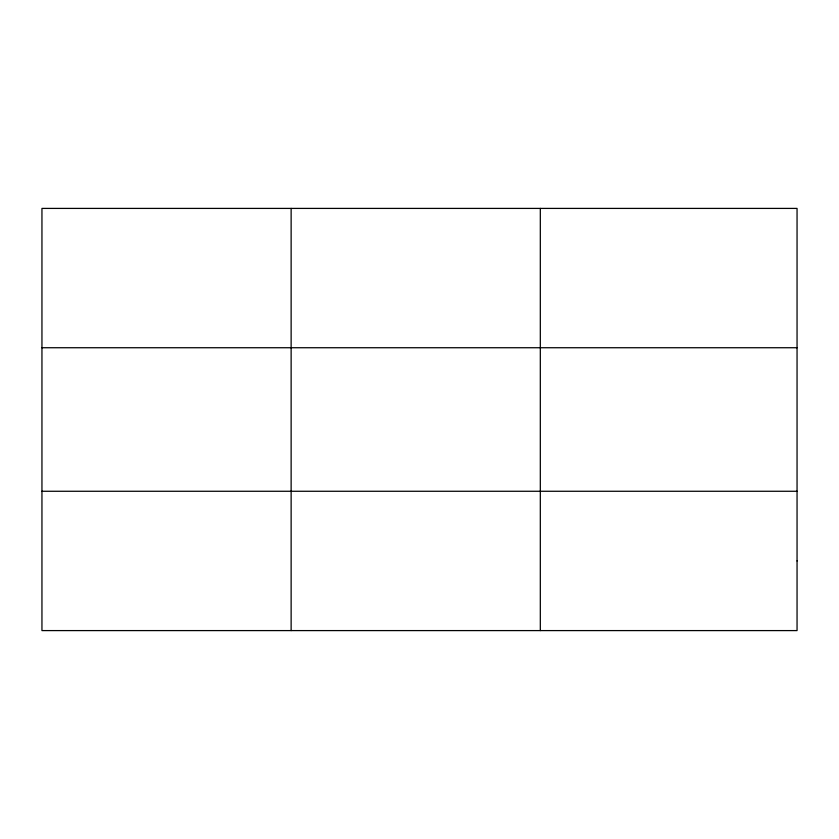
<?xml version="1.0" encoding="UTF-8"?>
<svg xmlns="http://www.w3.org/2000/svg" width="839" height="839" viewBox="0 0 839 839"><rect width="100%" height="100%" fill="white"/><g stroke="black" fill="none" stroke-linecap="round" stroke-linejoin="round"><path stroke-width="1.26" d="M291.133 208.408L291.133 630.592M540.316 208.408L540.316 630.592M41.95 347.734L797.05 347.734M41.95 491.266L797.05 491.266M797.05 560.934L797.05 630.592L41.95 630.592L41.95 208.408L797.05 208.408L797.05 560.934"/></g></svg>
